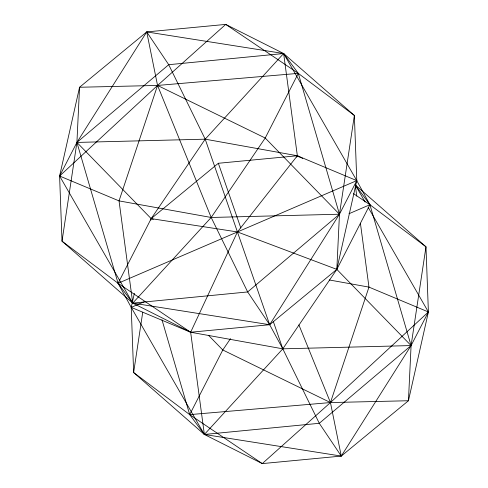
<?xml version="1.0" encoding="UTF-8"?>
<svg xmlns="http://www.w3.org/2000/svg" width="488" height="488" viewBox="0 0 488 488"><rect width="100%" height="100%" fill="white"/><g stroke="black" fill="none" stroke-linecap="round" stroke-linejoin="round"><path stroke-width="0.73" d="M134.377 293.325L131.217 307.379L133.633 372.539L204.362 434.472L282.802 348.829L336.824 269.382L339.465 214.214L354.367 115.461L283.638 53.527L225.731 24.4L146.723 31.921L79.556 87.261L59.603 176.022L62.019 241.188L132.742 303.121L190.649 332.243L282.802 348.829L411.085 345.571L428.397 311.978L425.981 246.812L355.258 184.879M142.734 312.228L133.633 372.539L189.698 414.629L262.269 463.6L341.277 456.079L408.444 400.74L428.397 311.978L368.141 207.272M150.841 220.1L151.176 218.618L205.198 139.172L283.638 53.527L298.302 73.371L354.367 115.461L356.783 180.621L336.824 269.382L269.663 324.721L190.649 332.243L131.217 307.379L118.078 283.278L76.915 142.429L79.556 87.261L157.551 85.443L298.302 73.371L339.465 214.214L269.663 324.721L282.802 348.829L319.286 423.303L341.277 456.079L411.085 345.571L425.981 246.812L369.922 204.722L353.513 193.651M329.26 279.966L368.965 287.109L428.397 311.978L330.449 402.557L262.269 463.6L204.362 434.472L190.649 332.243L237.43 231.946L297.351 155.757L283.638 53.527L146.723 31.921L76.915 142.429L59.603 176.022L132.742 303.121L269.663 324.721L205.198 139.172L168.714 64.697L146.723 31.921L157.551 85.443L211.182 217.471L247.666 291.946L269.663 324.721M296.71 157.13L297.351 155.757L356.783 180.621L369.922 204.722L411.085 345.571L408.444 400.74L330.449 402.557L189.698 414.629L161.973 319.762M190.649 332.243L118.078 283.278L62.019 241.188L76.915 142.429L168.714 64.697L283.638 53.527L356.783 180.621L339.465 214.214L247.666 291.946L132.742 303.121L118.078 283.278L151.176 218.618L218.337 163.279L297.351 155.757L302.737 158.466M230.513 338.623L222.79 349.975L189.698 414.629L204.362 434.472L319.286 423.303L411.085 345.571L336.824 269.382L369.922 204.722L355.703 185.483M118.078 283.278L356.783 180.621M145.18 301.377L131.217 307.379L204.362 434.472L341.277 456.079L330.449 402.557L298.9 324.892M348.981 213.732L369.922 204.722M299.242 157.032L297.351 155.757L205.198 139.172L76.915 142.429L151.176 218.618L237.43 231.946L336.824 269.382M151.176 218.618L153.305 219.423M208.474 335.28L222.79 349.975L330.449 402.557L368.965 287.109L360.4 223.217M355.636 185.538L365.109 202.001M218.337 163.279L240.828 228.006M273.31 321.5L282.802 348.829M355.459 186.386L356.771 196.158M157.551 85.443L119.035 200.891L132.742 303.121L211.182 217.471L265.21 138.025L298.302 73.371L225.731 24.4L157.551 85.443L59.603 176.022L119.035 200.891L211.182 217.471L339.465 214.214L265.21 138.025L157.551 85.443"/></g></svg>
